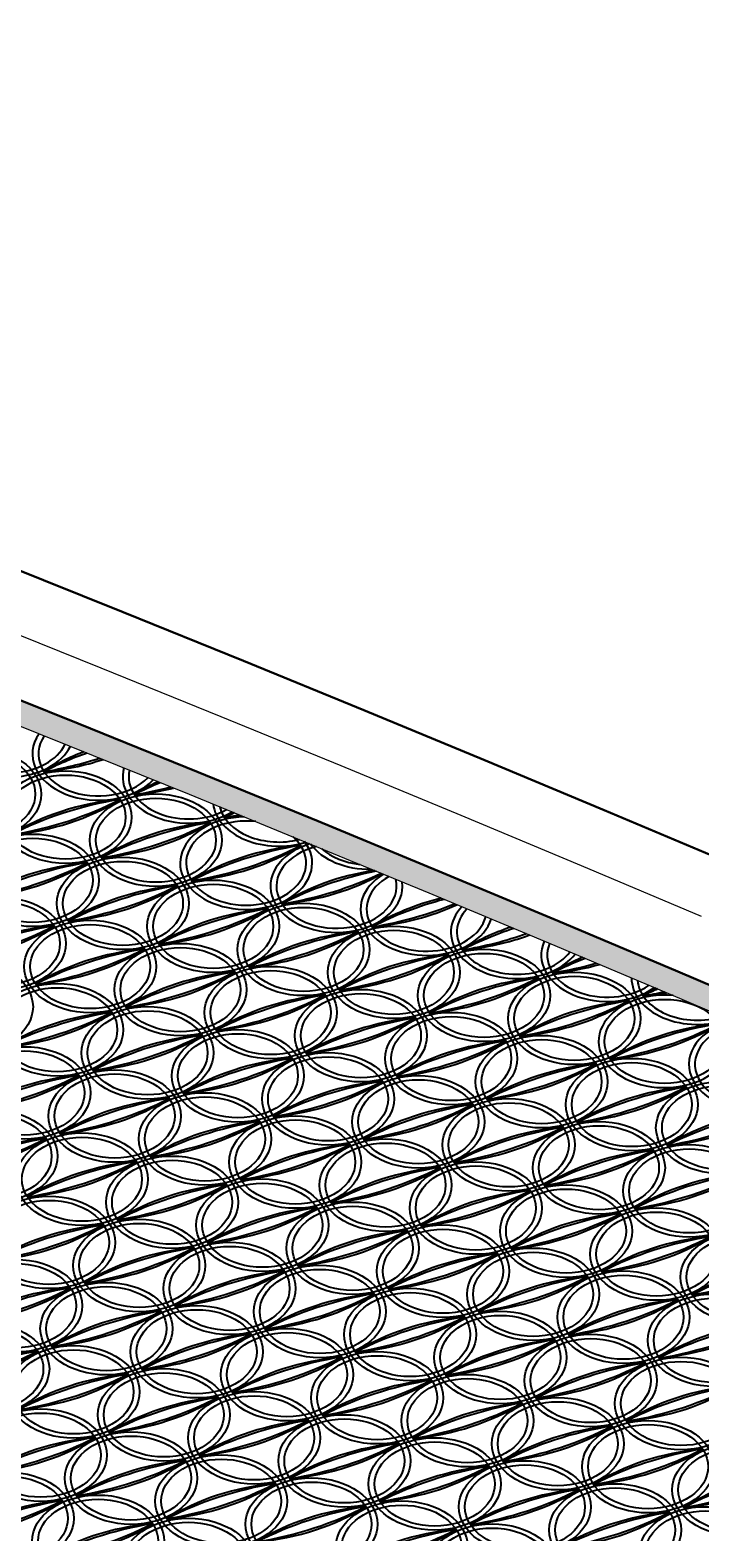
# Model space of a CAD drawing. Header units: millimetres. Extents: x 4628 to 974470, y 12613 to 383573.
# Drawn here: x 680000 to 685579, y 325550 to 338052 of the extents above; entities that cross this region are included whole.
import ezdxf

# ---------------------------------------------------------------- set-up
doc = ezdxf.new("R2010")
doc.units = ezdxf.units.MM
doc.linetypes.add('CENTER', pattern=[2, 1.25, -0.25, 0.25, -0.25])
for name, color, linetype, lineweight in [('标注', 3, 'Continuous', 18), ('桥 中心线', 5, 'CENTER', 15), ('桥 构造粗实', 1, 'Continuous', 30)]:
    doc.layers.add(name, color=color, linetype=linetype, lineweight=lineweight)
doc.styles.add('仿宋字', font='', dxfattribs={"width": 0.7})
doc.styles.get('仿宋字').set_extended_font_data('仿宋_GB2312')
doc.dimstyles.new('750', dxfattribs={"dimscale": 0, "dimtxt": 2.5, "dimasz": 1, "dimexe": 1, "dimexo": 1, "dimgap": 0, "dimtad": 0, "dimdec": 0, "dimlfac": 0.1, "dimrnd": 0.1, "dimzin": 12, "dimdsep": 46, "dimtxsty": '仿宋字', "dimblk": 'OBLIQUE', "dimcen": -1, "dimclrd": 256, "dimclre": 256, "dimclrt": 256, "dimadec": 4, "dimazin": 0, "dimtp": 2, "dimtm": 3, "dimtfac": 0.5, "dimtdec": 0, "dimtmove": 2, "dimatfit": 3, "dimldrblk": 'OBLIQUE', "dimfxl": 3, "dimfxlon": 1, "dimtvp": 0.7, "dimtolj": 1, "dimtzin": 12, "dimarcsym": 0})

# ---------------------------------------------------------------- blocks, each defined once
blk = doc.blocks.new('_Oblique')
at = {"color": 0, "linetype": 'ByBlock', "lineweight": -2}
blk.add_line((-0.5, -0.5), (0.5, 0.5), dxfattribs=at)
blk = doc.blocks.new('*D82')
at = {"layer": 'Defpoints', "color": 0}
for p in [(684589, 354869), (684589, 313212), (682589, 312643)]:
    blk.add_point(p, dxfattribs=at)
at = {"layer": '标注', "lineweight": -2}
for p, q in [((682589, 352869), (682589, 355869)), ((684589, 352869), (684589, 355869)), ((682589, 354869), (684589, 354869))]:
    blk.add_line(p, q, dxfattribs=at)
at = {"layer": '标注', "lineweight": -2, "xscale": 1000.0000020837, "yscale": 1000.0000020837, "zscale": 1000.0000020837, "rotation": 180}
blk.add_blockref('_Oblique', (682589, 354869), dxfattribs=at)
at = {"layer": '标注', "lineweight": -2, "xscale": 1000.0000020837, "yscale": 1000.0000020837, "zscale": 1000.0000020837}
blk.add_blockref('_Oblique', (684589, 354869), dxfattribs=at)
at = {"layer": '标注', "insert": (683589, 357119), "char_height": 2500, "attachment_point": 5, "style": '仿宋字'}
blk.add_mtext('\\A1;200', dxfattribs=at)
blk = doc.blocks.new('*D83')
at = {"layer": 'Defpoints', "color": 0}
for p in [(707589, 354869), (684589, 313212), (707589, 313088)]:
    blk.add_point(p, dxfattribs=at)
at = {"layer": '标注', "lineweight": -2}
for p, q in [((684589, 352869), (684589, 355869)), ((707589, 352869), (707589, 355869)), ((684589, 354869), (707589, 354869))]:
    blk.add_line(p, q, dxfattribs=at)
at = {"layer": '标注', "lineweight": -2, "xscale": 1000.0000020837, "yscale": 1000.0000020837, "zscale": 1000.0000020837, "rotation": 180}
blk.add_blockref('_Oblique', (684589, 354869), dxfattribs=at)
at = {"layer": '标注', "lineweight": -2, "xscale": 1000.0000020837, "yscale": 1000.0000020837, "zscale": 1000.0000020837}
blk.add_blockref('_Oblique', (707589, 354869), dxfattribs=at)
at = {"layer": '标注', "insert": (696089, 356619), "char_height": 2500, "attachment_point": 5, "style": '仿宋字'}
blk.add_mtext('\\A1;2300', dxfattribs=at)
blk = doc.blocks.new('*D95')
at = {"layer": 'Defpoints', "color": 0}
for p in [(682589, 354869), (663589, 320810), (682589, 312302)]:
    blk.add_point(p, dxfattribs=at)
at = {"layer": '标注', "lineweight": -2}
for p, q in [((663589, 352869), (663589, 355869)), ((682589, 352869), (682589, 355869)), ((663589, 354869), (682589, 354869))]:
    blk.add_line(p, q, dxfattribs=at)
at = {"layer": '标注', "lineweight": -2, "xscale": 1000.0000020837, "yscale": 1000.0000020837, "zscale": 1000.0000020837, "rotation": 180}
blk.add_blockref('_Oblique', (663589, 354869), dxfattribs=at)
at = {"layer": '标注', "lineweight": -2, "xscale": 1000.0000020837, "yscale": 1000.0000020837, "zscale": 1000.0000020837}
blk.add_blockref('_Oblique', (682589, 354869), dxfattribs=at)
at = {"layer": '标注', "insert": (673089, 356619), "char_height": 2500, "attachment_point": 5, "style": '仿宋字'}
blk.add_mtext('\\A1;1900', dxfattribs=at)
blk = doc.blocks.new('2121212')
at = {"color": 8}
for centre, major_axis, start_param, end_param in [((-4458, 11947), (550, 0), 2.439312, 5.944966), ((-4458, 11947), (500, 0), 2.420868, 5.963503), ((-3706, 11755), (550, 0), 2.68808, 5.689798), ((-3706, 11755), (500, 0), 2.694761, 5.682909), ((-4732, 11421), (-550, 0), 3.141593, 9.424778), ((-4732, 11421), (-500, 0), 3.141593, 9.424778), ((-3021, 10727), (1697, 0), 2.064225, 2.30627), ((-2669, 10198), (-2505, 0), -1.102358, -0.933532), ((-4744, 13313), (2505, 0), -1.335396, -1.138817), ((-4391, 12784), (-1697, 0), 1.707987, 2.010978), ((-2954, 11564), (-550, 0), 6.087206, 8.568036), ((-2954, 11564), (-500, 0), 6.121513, 8.533831), ((-2269, 10535), (1697, 0), 2.158391, 2.30627), ((-1917, 10006), (-2505, 0), -1.037121, -0.933532), ((-3992, 13121), (-2505, 0), 1.806196, 1.932746), ((-3640, 12592), (-1697, 0), 1.707987, 1.906844), ((-3295, 10200), (-1697, 0), -1.433605, -0.835323), ((-2942, 9672), (-2505, 0), -1.335396, -0.933532), ((-4665, 12258), (-1697, 0), 1.707987, 2.30627), ((-5017, 12786), (-2505, 0), 1.806196, 2.208061), ((-2203, 11372), (550, 0), 3.234044, 5.132722), ((-2203, 11372), (500, 0), 3.307662, 5.059105), ((-1517, 10344), (-1697, 0), -0.892054, -0.835323), ((-1165, 9815), (-2505, 0), -0.973351, -0.933532), ((-2543, 10009), (-1697, 0), -1.433605, -0.835323), ((-2191, 9480), (-2505, 0), -1.335396, -0.933532), ((-3913, 12066), (-1697, 0), 1.707987, 2.30627), ((-4265, 12595), (2505, 0), -1.335396, -0.933532), ((-2476, 10846), (-550, 0), 4.740392, 9.90956), ((-2476, 10846), (-500, 0), 4.549501, 10.100451), ((-3240, 12930), (-2505, 0), 1.806196, 1.857283), ((-2888, 12401), (1697, 0), -1.433605, -1.351142), ((-4253, 10703), (-550, 0), 3.141593, 9.424778), ((-4253, 10703), (-500, 0), 3.141593, 9.424778), ((-1724, 10654), (550, 0), 1.983456, 6.374575), ((-1451, 11181), (-550, 0), 6.756387, 7.884829), ((-1791, 9817), (1697, 0), 1.707987, 2.30627), ((-1439, 9289), (-2505, 0), -1.335396, -0.933532), ((-3161, 11875), (1697, 0), -1.433605, -0.835323), ((-3514, 12403), (-2505, 0), 1.806196, 2.208061), ((-1724, 10654), (500, 0), 1.909294, 6.448737), ((-1451, 11181), (-500, 0), 6.942883, 7.698334), ((-3568, 9674), (-1697, 0), -1.433605, -0.835323), ((-3216, 9145), (2505, 0), 1.806196, 2.208061), ((-4939, 11731), (-1697, 0), 1.707987, 2.30627), ((-5291, 12260), (2505, 0), -1.335396, -0.933532), ((-1039, 9626), (-1697, 0), -1.351747, -0.835323), ((-687, 9097), (-2505, 0), -1.284653, -0.933532), ((-2762, 12212), (-2505, 0), 1.806196, 2.168425), ((-2410, 11683), (-1697, 0), 1.707987, 2.249775), ((-973, 10463), (550, 0), 2.284245, 6.068741), ((-2816, 9483), (1697, 0), 1.707987, 2.30627), ((-2464, 8954), (-2505, 0), -1.335396, -0.933532), ((-4187, 11540), (-1697, 0), 1.707987, 2.30627), ((-4539, 12069), (-2505, 0), 1.806196, 2.208061), ((-973, 10463), (500, 0), 2.250467, 6.10244), ((-4527, 10177), (-550, 0), 3.141593, 9.424778), ((-4527, 10177), (-500, 0), 3.141593, 9.424778), ((-1998, 10128), (-550, 0), 3.141593, 9.424778), ((-288, 9434), (1697, 0), 1.909406, 2.30627), ((65, 8906), (-2505, 0), -1.206958, -0.933532), ((-2010, 12020), (2505, 0), -1.335396, -1.039405), ((-2065, 9291), (1697, 0), 1.707987, 2.30627), ((-1712, 8762), (-2505, 0), -1.335396, -0.933532), ((-3435, 11348), (-1697, 0), 1.707987, 2.30627), ((-3787, 11877), (2505, 0), -1.335396, -0.933532), ((-1998, 10128), (-500, 0), 3.141593, 9.424778), ((-1658, 11491), (-1697, 0), 1.707987, 2.154927), ((-221, 10271), (-550, 0), 5.700558, 8.929938), ((-221, 10271), (-500, 0), 5.696064, 8.934662), ((-3842, 9148), (1697, 0), 1.707987, 2.30627), ((-3490, 8619), (-2505, 0), -1.335396, -0.933532), ((-5212, 11205), (-1697, 0), 1.707987, 2.30627), ((-5564, 11734), (2505, 0), -1.335396, -0.933532), ((-1313, 9100), (1697, 0), 1.707987, 2.30627), ((-961, 8571), (-2505, 0), -1.335396, -0.933532), ((-2683, 11157), (-1697, 0), 1.707987, 2.30627), ((-3036, 11686), (2505, 0), -1.335396, -0.933532), ((-1246, 9937), (-550, 0), 3.141593, 9.424778), ((-1246, 9937), (-500, 0), 3.141593, 9.424778), ((464, 9243), (1697, 0), 2.019653, 2.30627), ((816, 8714), (-2505, 0), -1.132712, -0.933532), ((-1258, 11829), (2505, 0), -1.335396, -1.109096), ((-3090, 8956), (-1697, 0), -1.433605, -0.835323), ((-2738, 8428), (2505, 0), 1.806196, 2.208061), ((-4460, 11014), (-1697, 0), 1.707987, 2.30627), ((-4813, 11542), (-2505, 0), 1.806196, 2.208061), ((-906, 11300), (-1697, 0), 1.707987, 2.05416), ((531, 10080), (-550, 0), 5.975372, 8.648841), ((531, 10080), (-500, 0), 5.998935, 8.624945), ((-4801, 9650), (-550, 0), 3.141593, 9.424778), ((-561, 8908), (-1697, 0), -1.433605, -0.835323), ((-209, 8379), (-2505, 0), -1.335396, -0.933532), ((-1932, 10965), (1697, 0), -1.433605, -0.835323), ((-2284, 11494), (-2505, 0), 1.806196, 2.208061), ((1216, 9051), (-1697, 0), -1.018283, -0.835323), ((1568, 8522), (-2505, 0), -1.061322, -0.933532), ((-507, 11637), (-2505, 0), 1.806196, 1.958521), ((-154, 11108), (1697, 0), -1.433605, -1.196472), ((-2338, 8765), (-1697, 0), -1.433605, -0.835323), ((-1986, 8236), (-2505, 0), -1.335396, -0.933532), ((-3709, 10822), (-1697, 0), 1.707987, 2.30627), ((-4061, 11351), (-2505, 0), 1.806196, 2.208061), ((191, 8717), (1697, 0), 1.707987, 2.30627), ((543, 8188), (-2505, 0), -1.335396, -0.933532), ((-1180, 10774), (-1697, 0), 1.707987, 2.30627), ((-1532, 11303), (-2505, 0), 1.806196, 2.208061), ((257, 9554), (-550, 0), 3.141593, 9.424778), ((1283, 9888), (550, 0), 3.135575, 5.199786), ((-4049, 9459), (-550, 0), 3.141593, 9.424778), ((-4049, 9459), (-500, 0), 3.141593, 9.424778), ((-1520, 9410), (-550, 0), 3.141593, 9.424778), ((-1520, 9410), (-500, 0), 3.141593, 9.424778), ((1009, 9362), (-550, 0), 4.582021, 10.033258), ((1283, 9888), (500, 0), 3.196104, 5.139109), ((1968, 8860), (-1697, 0), -0.918914, -0.835323), ((2320, 8331), (2505, 0), 2.149497, 2.208061), ((245, 11446), (2505, 0), -1.335396, -1.26188), ((597, 10917), (-1697, 0), 1.707987, 1.825363), ((-3297, 9267), (-550, 0), 3.141593, 9.424778), ((-1587, 8573), (1697, 0), 1.707987, 2.30627), ((-1234, 8045), (-2505, 0), -1.335396, -0.933532), ((-2957, 10631), (-1697, 0), 1.707987, 2.30627), ((-3309, 11159), (2505, 0), -1.335396, -0.933532), ((942, 8525), (1697, 0), 1.707987, 2.30627), ((1295, 7996), (-2505, 0), -1.335396, -0.933532), ((-428, 10582), (-1697, 0), 1.707987, 2.30627), ((-780, 11111), (2505, 0), -1.335396, -0.933532), ((1009, 9362), (-500, 0), 3.141593, 9.424778), ((-3364, 8430), (1697, 0), 1.707987, 2.30627), ((-3011, 7901), (-2505, 0), -1.335396, -0.933532), ((-4734, 10487), (-1697, 0), 1.707987, 2.30627), ((-5086, 11016), (2505, 0), -1.335396, -0.933532), ((-3297, 9267), (-500, 0), 3.141593, 9.424778), ((-835, 8382), (1697, 0), 1.707987, 2.30627), ((-483, 7853), (-2505, 0), -1.335396, -0.933532), ((-2205, 10439), (-1697, 0), 1.707987, 2.30627), ((-2557, 10968), (-2505, 0), 1.806196, 2.208061), ((1694, 8333), (1697, 0), 1.707987, 2.30627), ((2046, 7805), (-2505, 0), -1.335396, -0.933532), ((324, 10391), (1697, 0), -1.433605, -0.835323), ((-29, 10919), (-2505, 0), 1.806196, 2.208061), ((1761, 9171), (550, 0), 1.914169, 6.414776), ((1761, 9171), (500, 0), 1.830167, 6.498987), ((-2612, 8239), (1697, 0), 1.707987, 2.30627), ((-2260, 7710), (-2505, 0), -1.335396, -0.933532), ((-3982, 10296), (-1697, 0), 1.707987, 2.30627), ((-4335, 10825), (2505, 0), -1.335396, -0.933532), ((-16, 9027), (-550, 0), 3.141593, 9.424778), ((-16, 9027), (-500, 0), 3.141593, 9.424778), ((-4322, 8933), (-550, 0), 3.141593, 9.424778), ((-83, 8190), (-1697, 0), -1.433605, -0.835323), ((269, 7662), (-2505, 0), -1.335396, -0.933532), ((-1453, 10247), (1697, 0), -1.433605, -0.835323), ((-1806, 10776), (-2505, 0), 1.806196, 2.208061), ((-1860, 8047), (-1697, 0), -1.433605, -0.835323), ((-1508, 7518), (-2505, 0), -1.335396, -0.933532), ((-3231, 10104), (-1697, 0), 1.707987, 2.30627), ((-3583, 10633), (-2505, 0), 1.806196, 2.208061), ((669, 7999), (1697, 0), 1.707987, 2.30627), ((1021, 7470), (-2505, 0), -1.335396, -0.933532), ((-702, 10056), (-1697, 0), 1.707987, 2.30627), ((-1054, 10585), (2505, 0), -1.335396, -0.933532), ((735, 8836), (-550, 0), 3.141593, 9.424778), ((735, 8836), (-500, 0), 3.141593, 9.424778), ((-3637, 7904), (1697, 0), 1.707987, 2.30627), ((-3285, 7375), (-2505, 0), -1.335396, -0.933532), ((-5008, 9961), (1697, 0), -1.433605, -0.835323), ((-5360, 10490), (-2505, 0), 1.806196, 2.208061), ((-3571, 8741), (-550, 0), 3.141593, 9.424778), ((-1108, 7856), (-1697, 0), -1.433605, -0.835323), ((-756, 7327), (-2505, 0), -1.335396, -0.933532), ((-2479, 9913), (-1697, 0), 1.707987, 2.30627), ((-2831, 10442), (2505, 0), -1.335396, -0.933532), ((-1042, 8693), (-550, 0), 3.141593, 9.424778), ((-1042, 8693), (-500, 0), 3.141593, 9.424778), ((-2886, 7712), (1697, 0), 1.707987, 2.30627), ((-2533, 7184), (-2505, 0), -1.335396, -0.933532), ((-4256, 9770), (-1697, 0), 1.707987, 2.30627), ((-4608, 10298), (2505, 0), -1.335396, -0.933532), ((-2819, 8550), (-550, 0), 3.141593, 9.424778), ((-2819, 8550), (-500, 0), 3.141593, 9.424778), ((1420, 7807), (1697, 0), 1.707987, 2.30627), ((1773, 7278), (-2505, 0), -1.335396, -0.933532), ((50, 9864), (-1697, 0), 1.707987, 2.30627), ((-302, 10393), (2505, 0), -1.335396, -0.933532), ((-4596, 8406), (-550, 0), 3.141593, 9.424778), ((-4596, 8406), (-500, 0), 3.141593, 9.424778), ((-357, 7664), (1697, 0), 1.707987, 2.30627), ((-4, 7135), (-2505, 0), -1.335396, -0.933532), ((-1727, 9721), (1697, 0), -1.433605, -0.835323), ((-2079, 10250), (-2505, 0), 1.806196, 2.208061), ((2172, 7616), (-1697, 0), -1.433605, -0.835323), ((2525, 7087), (-2505, 0), -1.335396, -0.933532), ((802, 9673), (1697, 0), -1.433605, -0.835323), ((450, 10202), (-2505, 0), 1.806196, 2.208061), ((-2134, 7521), (-1697, 0), -1.433605, -0.835323), ((-1781, 6992), (2505, 0), 1.806196, 2.208061), ((-3504, 9578), (-1697, 0), 1.707987, 2.30627), ((-3856, 10107), (2505, 0), -1.335396, -0.933532), ((395, 7473), (-1697, 0), -1.433605, -0.835323), ((747, 6944), (-2505, 0), -1.335396, -0.933532), ((-975, 9530), (-1697, 0), 1.707987, 2.30627), ((-1328, 10059), (-2505, 0), 1.806196, 2.208061), ((-3911, 7378), (1697, 0), 1.707987, 2.30627), ((-3559, 6849), (-2505, 0), -1.335396, -0.933532), ((-5281, 9435), (-1697, 0), 1.707987, 2.30627), ((-5634, 9964), (-2505, 0), 1.806196, 2.208061), ((-3844, 8215), (-550, 0), 3.141593, 9.424778), ((-1382, 7329), (1697, 0), 1.707987, 2.30627), ((-1030, 6801), (-2505, 0), -1.335396, -0.933532), ((-2752, 9387), (-1697, 0), 1.707987, 2.30627), ((-3105, 9915), (-2505, 0), 1.806196, 2.208061), ((1213, 8118), (-550, 0), 3.141593, 9.424778), ((-3093, 8023), (-550, 0), 3.141593, 9.424778), ((1147, 7281), (1697, 0), 1.707987, 2.30627), ((1499, 6752), (-2505, 0), -1.335396, -0.933532), ((-224, 9338), (-1697, 0), 1.707987, 2.30627), ((-576, 9867), (2505, 0), -1.335396, -0.933532), ((1213, 8118), (-500, 0), 3.141593, 9.424778), ((-3159, 7186), (1697, 0), 1.707987, 2.30627), ((-2807, 6657), (-2505, 0), -1.335396, -0.933532), ((-4530, 9243), (-1697, 0), 1.707987, 2.30627), ((-4882, 9772), (2505, 0), -1.335396, -0.933532), ((-3093, 8023), (-500, 0), 3.141593, 9.424778), ((-630, 7138), (1697, 0), 1.707987, 2.30627), ((-278, 6609), (-2505, 0), -1.335396, -0.933532), ((-2001, 9195), (-1697, 0), 1.707987, 2.30627), ((-2353, 9724), (2505, 0), -1.335396, -0.933532), ((-564, 7975), (-550, 0), 3.141593, 9.424778), ((-564, 7975), (-500, 0), 3.141593, 9.424778), ((1899, 7090), (1697, 0), 1.707987, 2.30627), ((2251, 6561), (-2505, 0), -1.335396, -0.933532), ((528, 9147), (-1697, 0), 1.707987, 2.30627), ((176, 9675), (2505, 0), -1.335396, -0.933532), ((-2407, 6995), (1697, 0), 1.707987, 2.30627), ((-2055, 6466), (-2505, 0), -1.335396, -0.933532), ((-3778, 9052), (-1697, 0), 1.707987, 2.30627), ((-4130, 9581), (2505, 0), -1.335396, -0.933532), ((-2341, 7832), (-550, 0), 3.141593, 9.424778), ((-2341, 7832), (-500, 0), 3.141593, 9.424778), ((188, 7783), (-550, 0), 3.141593, 9.424778), ((188, 7783), (-500, 0), 3.141593, 9.424778), ((-4118, 7689), (-550, 0), 3.141593, 9.424778), ((-4118, 7689), (-500, 0), 3.141593, 9.424778), ((121, 6946), (1697, 0), 1.707987, 2.30627), ((474, 6418), (-2505, 0), -1.335396, -0.933532), ((-1249, 9003), (-1697, 0), 1.707987, 2.30627), ((-1601, 9532), (2505, 0), -1.335396, -0.933532), ((-3366, 7497), (-550, 0), 3.141593, 9.424778), ((-1656, 6803), (-1697, 0), -1.433605, -0.835323), ((-1303, 6274), (2505, 0), 1.806196, 2.208061), ((-3026, 8860), (-1697, 0), 1.707987, 2.30627), ((-3378, 9389), (-2505, 0), 1.806196, 2.208061), ((873, 6755), (-1697, 0), -1.433605, -0.835323), ((1226, 6226), (-2505, 0), -1.335396, -0.933532), ((-497, 8812), (1697, 0), -1.433605, -0.835323), ((-849, 9341), (-2505, 0), 1.806196, 2.208061), ((-3433, 6660), (-1697, 0), -1.433605, -0.835323), ((-3080, 6131), (-2505, 0), -1.335396, -0.933532), ((-4803, 8717), (-1697, 0), 1.707987, 2.30627), ((-5155, 9246), (-2505, 0), 1.806196, 2.208061), ((-904, 6612), (-1697, 0), -1.433605, -0.835323), ((-552, 6083), (-2505, 0), -1.335396, -0.933532), ((-2274, 8669), (-1697, 0), 1.707987, 2.30627), ((-2627, 9198), (-2505, 0), 1.806196, 2.208061), ((1692, 7400), (-550, 0), 3.141593, 9.424778), ((-2681, 6468), (1697, 0), 1.707987, 2.30627), ((-2329, 5940), (-2505, 0), -1.335396, -0.933532), ((-4051, 8526), (-1697, 0), 1.707987, 2.30627), ((-4404, 9054), (-2505, 0), 1.806196, 2.208061), ((-2614, 7306), (-550, 0), 3.141593, 9.424778), ((-86, 7257), (-550, 0), 3.141593, 9.424778), ((1625, 6563), (1697, 0), 1.707987, 2.30627), ((1977, 6034), (-2505, 0), -1.335396, -0.933532), ((255, 8620), (-1697, 0), 1.707987, 2.30627), ((-98, 9149), (-2505, 0), 1.806196, 2.208061), ((-4392, 7162), (-550, 0), 3.141593, 9.424778), ((-4392, 7162), (-500, 0), 3.141593, 9.424778), ((-152, 6420), (1697, 0), 1.707987, 2.30627), ((200, 5891), (-2505, 0), -1.335396, -0.933532), ((-1522, 8477), (-1697, 0), 1.707987, 2.30627), ((-1875, 9006), (2505, 0), -1.335396, -0.933532), ((-86, 7257), (-500, 0), 3.141593, 9.424778), ((2377, 6372), (1697, 0), 1.707987, 2.30627), ((2729, 5843), (-2505, 0), -1.335396, -0.933532), ((1006, 8429), (-1697, 0), 1.707987, 2.30627), ((654, 8958), (2505, 0), -1.335396, -0.933532), ((-1929, 6277), (1697, 0), 1.707987, 2.30627), ((-1577, 5748), (-2505, 0), -1.335396, -0.933532), ((-3300, 8334), (-1697, 0), 1.707987, 2.30627), ((-3652, 8863), (2505, 0), -1.335396, -0.933532), ((-1863, 7114), (-550, 0), 3.141593, 9.424778), ((-1863, 7114), (-500, 0), 3.141593, 9.424778), ((600, 6229), (1697, 0), 1.707987, 2.30627), ((952, 5700), (-2505, 0), -1.335396, -0.933532), ((-771, 8286), (1697, 0), -1.433605, -0.835323), ((-1123, 8815), (-2505, 0), 1.806196, 2.208061), ((-3706, 6134), (1697, 0), 1.707987, 2.30627), ((-3354, 5605), (-2505, 0), -1.335396, -0.933532), ((-5077, 8191), (1697, 0), -1.433605, -0.835323), ((-5429, 8720), (2505, 0), -1.335396, -0.933532), ((-3640, 6971), (-550, 0), 3.141593, 9.424778), ((-3640, 6971), (-500, 0), 3.141593, 9.424778), ((-1177, 6085), (-1697, 0), -1.433605, -0.835323), ((-825, 5557), (-2505, 0), -1.335396, -0.933532), ((-2548, 8143), (-1697, 0), 1.707987, 2.30627), ((-2900, 8671), (2505, 0), -1.335396, -0.933532), ((1418, 6874), (-550, 0), 3.141593, 9.424778), ((-2888, 6779), (-550, 0), 3.141593, 9.424778), ((1351, 6037), (-1697, 0), -1.433605, -0.835323), ((1704, 5508), (-2505, 0), -1.335396, -0.933532), ((-19, 8094), (-1697, 0), 1.707987, 2.30627), ((-371, 8623), (-2505, 0), 1.806196, 2.208061), ((1418, 6874), (-500, 0), 3.141593, 9.424778), ((-4665, 6636), (-550, 0), 3.141593, 9.424778), ((-2955, 5942), (-1697, 0), -1.433605, -0.835323), ((-2602, 5413), (2505, 0), 1.806196, 2.208061), ((-4325, 7999), (1697, 0), -1.433605, -0.835323), ((-4677, 8528), (-2505, 0), 1.806196, 2.208061), ((-426, 5894), (1697, 0), 1.707987, 2.30627), ((-73, 5365), (-2505, 0), -1.335396, -0.933532), ((-1796, 7951), (-1697, 0), 1.707987, 2.30627), ((-2148, 8480), (-2505, 0), 1.806196, 2.208061), ((2103, 5846), (1697, 0), 1.707987, 2.30627), ((2455, 5317), (-2505, 0), -1.335396, -0.933532), ((733, 7903), (-1697, 0), 1.707987, 2.30627), ((381, 8431), (2505, 0), -1.335396, -0.933532), ((-4665, 6636), (-500, 0), 3.141593, 9.424778), ((-2203, 5751), (1697, 0), 1.707987, 2.30627), ((-1851, 5222), (-2505, 0), -1.335396, -0.933532), ((-3573, 7808), (1697, 0), -1.433605, -0.835323), ((-3925, 8337), (2505, 0), -1.335396, -0.933532), ((-2136, 6588), (-550, 0), 3.141593, 9.424778), ((-2136, 6588), (-500, 0), 3.141593, 9.424778), ((326, 5702), (1697, 0), 1.707987, 2.30627), ((678, 5174), (-2505, 0), -1.335396, -0.933532), ((-1044, 7759), (-1697, 0), 1.707987, 2.30627), ((-1397, 8288), (2505, 0), -1.335396, -0.933532), ((393, 6539), (-550, 0), 3.141593, 9.424778), ((393, 6539), (-500, 0), 3.141593, 9.424778), ((-3980, 5608), (-1697, 0), -1.433605, -0.835323), ((-3628, 5079), (-2505, 0), -1.335396, -0.933532), ((-5350, 7665), (-1697, 0), 1.707987, 2.30627), ((-5703, 8193), (-2505, 0), 1.806196, 2.208061), ((-3913, 6445), (-550, 0), 3.141593, 9.424778), ((-3913, 6445), (-500, 0), 3.141593, 9.424778), ((-3162, 6253), (-550, 0), 3.141593, 9.424778), ((-1451, 5559), (1697, 0), 1.707987, 2.30627), ((-1099, 5030), (-2505, 0), -1.335396, -0.933532), ((-2821, 7616), (-1697, 0), 1.707987, 2.30627), ((-3174, 8145), (-2505, 0), 1.806196, 2.208061), ((1078, 5511), (1697, 0), 1.707987, 2.30627), ((1430, 4982), (-2505, 0), -1.335396, -0.933532), ((-293, 7568), (1697, 0), -1.433605, -0.835323), ((-645, 8097), (-2505, 0), 1.806196, 2.208061), ((-3228, 5416), (1697, 0), 1.707987, 2.30627), ((-2876, 4887), (-2505, 0), -1.335396, -0.933532), ((-4599, 7473), (1697, 0), -1.433605, -0.835323), ((-4951, 8002), (2505, 0), -1.335396, -0.933532), ((-3162, 6253), (-500, 0), 3.141593, 9.424778), ((-699, 5368), (-1697, 0), -1.433605, -0.835323), ((-347, 4839), (2505, 0), 1.806196, 2.208061), ((-2070, 7425), (-1697, 0), 1.707987, 2.30627), ((-2422, 7954), (-2505, 0), 1.806196, 2.208061), ((-2476, 5224), (1697, 0), 1.707987, 2.30627), ((-2124, 4696), (-2505, 0), -1.335396, -0.933532), ((-3847, 7282), (-1697, 0), 1.707987, 2.30627), ((-4199, 7810), (-2505, 0), 1.806196, 2.208061), ((-2410, 6062), (-550, 0), 3.141593, 9.424778), ((119, 6013), (-550, 0), 3.141593, 9.424778), ((1830, 5319), (-1697, 0), -1.433605, -0.835323), ((2182, 4790), (-2505, 0), -1.335396, -0.933532), ((459, 7376), (-1697, 0), 1.707987, 2.30627), ((107, 7905), (-2505, 0), 1.806196, 2.208061), ((-1658, 5870), (-550, 0), 3.141593, 9.424778), ((52, 5176), (1697, 0), 1.707987, 2.30627), ((405, 4647), (-2505, 0), -1.335396, -0.933532), ((-1318, 7233), (-1697, 0), 1.707987, 2.30627), ((-1670, 7762), (2505, 0), -1.335396, -0.933532), ((119, 6013), (-500, 0), 3.141593, 9.424778), ((-1725, 5033), (1697, 0), 1.707987, 2.30627), ((-1372, 4504), (-2505, 0), -1.335396, -0.933532), ((-3095, 7090), (-1697, 0), 1.707987, 2.30627), ((-3447, 7619), (2505, 0), -1.335396, -0.933532), ((-1658, 5870), (-500, 0), 3.141593, 9.424778), ((804, 4985), (1697, 0), 1.707987, 2.30627), ((1156, 4456), (-2505, 0), -1.335396, -0.933532), ((-566, 7042), (-1697, 0), 1.707987, 2.30627), ((-918, 7571), (2505, 0), -1.335396, -0.933532), ((871, 5822), (-550, 0), 3.141593, 9.424778), ((871, 5822), (-500, 0), 3.141593, 9.424778), ((-3502, 4890), (1697, 0), 1.707987, 2.30627), ((-3150, 4361), (-2505, 0), -1.335396, -0.933532), ((-4872, 6947), (-1697, 0), 1.707987, 2.30627), ((-5224, 7476), (-2505, 0), 1.806196, 2.208061), ((-3435, 5727), (-550, 0), 3.141593, 9.424778), ((-3435, 5727), (-500, 0), 3.141593, 9.424778), ((-973, 4841), (1697, 0), 1.707987, 2.30627), ((-621, 4313), (-2505, 0), -1.335396, -0.933532), ((-2343, 6899), (-1697, 0), 1.707987, 2.30627), ((-2696, 7427), (2505, 0), -1.335396, -0.933532), ((-906, 5678), (-550, 0), 3.141593, 9.424778), ((-906, 5678), (-500, 0), 3.141593, 9.424778), ((-2684, 5535), (-550, 0), 3.141593, 9.424778), ((-2684, 5535), (-500, 0), 3.141593, 9.424778), ((1556, 4793), (1697, 0), 1.707987, 2.30627), ((1908, 4264), (-2505, 0), -1.335396, -0.933532), ((186, 6850), (-1697, 0), 1.707987, 2.30627), ((-167, 7379), (-2505, 0), 1.806196, 2.208061), ((-2750, 4698), (-1697, 0), -1.433605, -0.835323), ((-2398, 4169), (-2505, 0), -1.335396, -0.933532), ((-4120, 6755), (1697, 0), -1.433605, -0.835323), ((-4473, 7284), (2505, 0), -1.335396, -0.933532), ((-221, 4650), (-1697, 0), -1.433605, -0.835323), ((131, 4121), (2505, 0), 1.806196, 2.208061), ((-1592, 6707), (-1697, 0), 1.707987, 2.30627), ((-1944, 7236), (-2505, 0), 1.806196, 2.208061), ((2308, 4602), (-1697, 0), -1.433605, -0.835323), ((2660, 4073), (-2505, 0), -1.335396, -0.933532), ((937, 6659), (1697, 0), -1.433605, -0.835323), ((585, 7187), (-2505, 0), 1.806196, 2.208061), ((-1998, 4507), (-1697, 0), -1.433605, -0.835323), ((-1646, 3978), (2505, 0), 1.806196, 2.208061), ((-3369, 6564), (-1697, 0), 1.707987, 2.30627), ((-3721, 7093), (-2505, 0), 1.806196, 2.208061), ((-1932, 5344), (-550, 0), 3.141593, 9.424778), ((531, 4458), (-1697, 0), -1.433605, -0.835323), ((883, 3930), (-2505, 0), -1.335396, -0.933532), ((-840, 6516), (-1697, 0), 1.707987, 2.30627), ((-1192, 7044), (-2505, 0), 1.806196, 2.208061), ((-3775, 4364), (-1697, 0), -1.433605, -0.835323), ((-3423, 3835), (-2505, 0), -1.335396, -0.933532), ((-5146, 6421), (1697, 0), -1.433605, -0.835323), ((-5498, 6950), (-2505, 0), 1.806196, 2.208061), ((-3709, 5201), (-550, 0), 3.141593, 9.424778), ((-3709, 5201), (-500, 0), 3.141593, 9.424778), ((-1180, 5152), (-550, 0), 3.141593, 9.424778), ((-2957, 5009), (-550, 0), 3.141593, 9.424778), ((-1247, 4315), (1697, 0), 1.707987, 2.30627), ((-894, 3786), (-2505, 0), -1.335396, -0.933532), ((-2617, 6372), (-1697, 0), 1.707987, 2.30627), ((-2969, 6901), (-2505, 0), 1.806196, 2.208061), ((1282, 4267), (1697, 0), 1.707987, 2.30627), ((1635, 3738), (-2505, 0), -1.335396, -0.933532), ((-88, 6324), (-1697, 0), 1.707987, 2.30627), ((-440, 6853), (2505, 0), -1.335396, -0.933532), ((1349, 5104), (-550, 0), 3.141593, 9.424778), ((1349, 5104), (-500, 0), 3.141593, 9.424778), ((-3024, 4172), (1697, 0), 1.707987, 2.30627), ((-2671, 3643), (-2505, 0), -1.335396, -0.933532), ((-4394, 6229), (-1697, 0), 1.707987, 2.30627), ((-4746, 6758), (2505, 0), -1.335396, -0.933532), ((-2957, 5009), (-500, 0), 3.141593, 9.424778), ((-495, 4124), (1697, 0), 1.707987, 2.30627), ((-143, 3595), (-2505, 0), -1.335396, -0.933532), ((-1865, 6181), (-1697, 0), 1.707987, 2.30627), ((-2217, 6710), (2505, 0), -1.335396, -0.933532), ((-428, 4961), (-550, 0), 3.141593, 9.424778), ((-428, 4961), (-500, 0), 3.141593, 9.424778)]:
    blk.add_ellipse(centre, major_axis=major_axis, ratio=0.7, start_param=start_param, end_param=end_param, dxfattribs=at)
for centre, major_axis in [((-3980, 11229), (550, 0)), ((-3980, 11229), (500, 0)), ((-3228, 11037), (550, 0)), ((-3228, 11037), (500, 0)), ((-3502, 10511), (550, 0)), ((-3502, 10511), (500, 0)), ((-2750, 10320), (550, 0)), ((-2750, 10320), (500, 0)), ((-3775, 9985), (550, 0)), ((-3775, 9985), (500, 0)), ((-3023, 9793), (550, 0)), ((-3023, 9793), (500, 0)), ((-495, 9745), (550, 0)), ((-495, 9745), (500, 0)), ((-2272, 9602), (550, 0)), ((-2272, 9602), (500, 0)), ((257, 9554), (500, 0)), ((-768, 9219), (550, 0)), ((-768, 9219), (500, 0)), ((-2545, 9076), (550, 0)), ((-2545, 9076), (500, 0)), ((-4322, 8933), (500, 0)), ((-1794, 8884), (550, 0)), ((-1794, 8884), (500, 0)), ((-3571, 8741), (500, 0)), ((1487, 8644), (550, 0)), ((1487, 8644), (500, 0)), ((-290, 8501), (550, 0)), ((-290, 8501), (500, 0)), ((-2067, 8358), (550, 0)), ((-2067, 8358), (500, 0)), ((462, 8310), (550, 0)), ((462, 8310), (500, 0)), ((-3844, 8215), (500, 0)), ((-1315, 8166), (550, 0)), ((-1315, 8166), (500, 0)), ((-1589, 7640), (550, 0)), ((-1589, 7640), (500, 0)), ((-3366, 7497), (500, 0)), ((940, 7592), (550, 0)), ((940, 7592), (500, 0)), ((-837, 7449), (550, 0)), ((-837, 7449), (500, 0)), ((1692, 7400), (500, 0)), ((-2614, 7306), (500, 0)), ((666, 7066), (550, 0)), ((666, 7066), (500, 0)), ((-1111, 6922), (550, 0)), ((-1111, 6922), (500, 0)), ((-2888, 6779), (500, 0)), ((-359, 6731), (550, 0)), ((-359, 6731), (500, 0)), ((-1385, 6396), (550, 0)), ((-1385, 6396), (500, 0)), ((1144, 6348), (550, 0)), ((1144, 6348), (500, 0)), ((-633, 6205), (550, 0)), ((-633, 6205), (500, 0)), ((-2410, 6062), (500, 0)), ((-4187, 5918), (550, 0)), ((-4187, 5918), (500, 0)), ((1622, 5630), (550, 0)), ((1622, 5630), (500, 0)), ((-4461, 5392), (550, 0)), ((-4461, 5392), (500, 0)), ((-155, 5487), (550, 0)), ((-155, 5487), (500, 0)), ((-1932, 5344), (500, 0)), ((597, 5295), (550, 0)), ((597, 5295), (500, 0)), ((-1180, 5152), (500, 0))]:
    blk.add_ellipse(centre, major_axis=major_axis, ratio=0.7, dxfattribs=at)

msp = doc.modelspace()

# ---------------------------------------------------------------- hatches: boundary and pattern name
h = msp.add_hatch(color=8)
h.paths.add_polyline_path([(681400.2, 331875.2), (680401.8, 332279.6), (679403.5, 332679.9), (678405.1, 333076.2), (677406.8, 333468.3), (676408.4, 333856.3), (675410.1, 334240.2), (674411.8, 334619.9), (673413.5, 334995.6), (672415.2, 335367.2), (671416.9, 335734.6), (670418.6, 336098), (669420.3, 336457.2), (668422, 336812.3), (667423.7, 337163.4), (666425.5, 337510.3), (665427.2, 337853.1), (664429, 338191.8), (663430.7, 338526.4), (662432.5, 338856.9), (661434.2, 339183.2), (660436, 339505.5), (659437.8, 339823.7), (658439.6, 340137.7), (657441.4, 340447.7), (656443.2, 340753.5), (655445, 341055.3), (654446.8, 341352.9), (653448.6, 341646.4), (652450.4, 341935.8), (651452.2, 342221.1), (650454.1, 342502.3), (649455.9, 342779.4), (648457.8, 343052.4), (647459.6, 343321.3), (646461.5, 343586.1), (645463.3, 343846.7), (644465.2, 344103.3), (643467.1, 344355.7), (642468.9, 344604.1), (641470.8, 344848.3), (640472.7, 345088.5), (639474.6, 345324.5), (638476.5, 345556.4), (637478.4, 345784.2), (636480.3, 346007.9), (635482.2, 346227.5), (634484.2, 346443), (633486.1, 346654.4), (632488, 346861.7), (631490, 347064.9), (630491.9, 347264), (629493.8, 347458.9), (628495.8, 347649.8), (627497.7, 347836.6), (626499.7, 348019.2), (625501.7, 348197.8), (625458.9, 348205.2, 0.9565873), (625286.5, 347424.8), (625588.7, 347343.9), (626588.7, 347069.5), (627588.7, 346788.6), (628588.7, 346501.2), (629588.7, 346207.3), (630588.7, 345906.9), (631588.7, 345600.1), (632588.7, 345286.7), (633588.7, 344966.9), (634588.7, 344640.6), (635588.7, 344307.8), (636588.7, 343968.5), (637588.7, 343622.7), (638588.7, 343270.5), (639588.7, 342911.7), (640588.7, 342546.5), (641588.7, 342174.8), (642588.7, 341796.7), (643588.7, 341412), (644588.7, 341020.9), (645588.7, 340623.3), (646588.7, 340219.2), (647588.7, 339808.6), (648588.7, 339391.6), (649588.7, 338968), (650588.7, 338538), (651588.7, 338101.6), (652588.7, 337658.6), (653588.7, 337209.2), (654588.7, 336753.3), (655588.7, 336290.9), (656588.7, 335822.1), (657588.7, 335346.8), (658588.7, 334865), (659588.7, 334376.7), (660588.7, 333882), (661588.7, 333380.8), (662588.7, 332873.1), (663588.7, 332359), (664588.7, 331838.3), (665588.7, 331311.3), (666588.7, 330777.7), (667588.7, 330237.7), (668588.7, 329691.2), (669588.7, 329138.2), (670588.7, 328578.8), (671588.7, 328012.9), (672588.7, 327440.5), (673588.7, 326861.7), (674588.7, 326276.4), (675588.7, 325684.6), (676588.7, 325086.4), (677588.7, 324481.7), (678588.7, 323870.6), (679588.7, 323252.9), (680588.7, 322628.8), (681588.7, 321998.3), (681878.2, 321813.9), (702655.8, 321448.6, 0.7232141), (702906.3, 322165.8), (702367.4, 322432.9), (701368.9, 322923.6), (700370.4, 323410.2), (699371.9, 323892.8), (698373.4, 324371.2), (697375, 324845.4), (696376.5, 325315.6), (695378, 325781.7), (694379.5, 326243.7), (693381.1, 326701.5), (692382.6, 327155.2), (691384.2, 327604.9), (690385.8, 328050.4), (689387.3, 328491.8), (688388.9, 328929.1), (687390.5, 329362.3), (686392.1, 329791.4), (685393.7, 330216.4), (684395.3, 330637.2), (683396.9, 331054), (682398.6, 331466.7)])
h.paths.add_polyline_path([(681324.8, 331690), (682322.5, 331281.7), (683320.2, 330869.3), (684317.9, 330452.8), (685315.7, 330032.2), (686313.5, 329607.5), (687311.2, 329178.7), (688309, 328745.8), (689306.8, 328308.8), (690304.6, 327867.6), (691302.4, 327422.4), (692300.2, 326973), (693298, 326519.6), (694295.9, 326062), (695293.7, 325600.3), (696291.6, 325134.5), (697289.4, 324664.6), (698287.3, 324190.6), (699285.2, 323712.5), (700283.1, 323230.3), (701281, 322744), (702278.9, 322253.5), (702797, 321996.8, -0.692809), (702659.3, 321648.6), (681938.1, 322012.9), (681695.8, 322167.2), (680695, 322798.3), (679694.2, 323422.8), (678693.4, 324041), (677692.6, 324652.6), (676691.8, 325257.8), (675691, 325856.5), (674690.2, 326448.8), (673689.3, 327034.6), (672688.5, 327613.9), (671687.7, 328186.7), (670686.8, 328753.1), (669685.9, 329313), (668685.1, 329866.5), (667684.2, 330413.4), (666683.3, 330953.9), (665682.4, 331488), (664681.5, 332015.5), (663680.6, 332536.6), (662679.7, 333051.2), (661678.8, 333559.3), (660677.9, 334061), (659676.9, 334556.2), (658676, 335044.9), (657675.1, 335527.2), (656674.1, 336002.9), (655673.1, 336472.2), (654672.2, 336935.1), (653671.2, 337391.4), (652670.2, 337841.3), (651669.2, 338284.6), (650668.2, 338721.6), (649667.2, 339152), (648666.2, 339575.9), (647665.2, 339993.4), (646664.2, 340404.4), (645663.1, 340808.9), (644662.1, 341206.9), (643661.1, 341598.5), (642660, 341983.5), (641658.9, 342362.1), (640657.9, 342734.2), (639656.8, 343099.8), (638655.7, 343458.9), (637654.6, 343811.5), (636653.5, 344157.7), (635652.4, 344497.3), (634651.3, 344830.5), (633650.2, 345157.2), (632649.1, 345477.4), (631648, 345791.1), (630646.8, 346098.3), (629645.7, 346399), (628644.5, 346693.2), (627643.4, 346980.9), (626642.2, 347262.2), (625641.1, 347536.9), (625338.3, 347618, -0.9565873), (625424.5, 348008.2), (625466.8, 348000.8), (626464.1, 347822.4), (627461.3, 347639.9), (628458.6, 347453.3), (629455.9, 347262.6), (630453.2, 347067.8), (631450.4, 346868.8), (632447.7, 346665.8), (633445, 346458.7), (634442.3, 346247.5), (635439.6, 346032.1), (636437, 345812.7), (637434.3, 345589.2), (638431.6, 345361.5), (639429, 345129.8), (640426.3, 344893.9), (641423.7, 344654), (642421, 344409.9), (643418.4, 344161.7), (644415.8, 343909.5), (645413.2, 343653.1), (646410.6, 343392.6), (647408, 343128.1), (648405.4, 342859.4), (649402.8, 342586.6), (650400.2, 342309.7), (651397.6, 342028.7), (652395.1, 341743.6), (653392.5, 341454.4), (654390, 341161.1), (655387.4, 340863.7), (656384.9, 340562.2), (657382.4, 340256.6), (658379.9, 339946.8), (659377.4, 339633), (660374.9, 339315.1), (661372.4, 338993), (662370, 338666.9), (663367.5, 338336.6), (664365, 338002.3), (665362.6, 337663.8), (666360.2, 337321.2), (667357.7, 336974.6), (668355.3, 336623.8), (669352.9, 336268.9), (670350.5, 335909.9), (671348.1, 335546.8), (672345.7, 335179.6), (673343.4, 334808.3), (674341, 334432.9), (675338.7, 334053.4), (676336.3, 333669.7), (677334, 333282), (678331.7, 332890.1), (679329.4, 332494.2), (680327.1, 332094.1)], flags=16)

# ---------------------------------------------------------------- linework, layer by layer
at = {"layer": '桥 中心线', "color": 8, "ltscale": 3000}
msp.add_lwpolyline([(668588.7, 337283.7), (669588.7, 336928), (670588.7, 336568.1), (671588.7, 336204.2), (672588.7, 335836.1), (673588.7, 335463.9), (674588.7, 335087.6), (675588.7, 334707.2), (676588.7, 334322.6), (677588.7, 333934), (678588.7, 333541.2), (679588.7, 333144.4), (680588.7, 332743.4), (681588.7, 332338.3), (682588.7, 331929.1), (683588.7, 331515.8), (684588.7, 331098.3), (685588.7, 330676.8)], dxfattribs=at)
at = {"layer": '桥 构造粗实'}
for points in [[(668755.5, 337755.1), (669757.2, 337398.8), (670758.9, 337038.3), (671760.6, 336673.7), (672762.3, 336305), (673764, 335932.2), (674765.7, 335555.2), (675767.3, 335174.2), (676769, 334789), (677770.7, 334399.7), (678772.3, 334006.3), (679774, 333608.8), (680775.6, 333207.1), (681777.3, 332801.4), (682778.9, 332391.5), (683780.5, 331977.5), (684782.1, 331559.4), (685783.8, 331137.2)], [(668422, 336812.3), (669420.3, 336457.2), (670418.6, 336098), (671416.9, 335734.6), (672415.2, 335367.2), (673413.5, 334995.6), (674411.8, 334619.9), (675410.1, 334240.2), (676408.4, 333856.3), (677406.8, 333468.3), (678405.1, 333076.2), (679403.5, 332679.9), (680401.8, 332279.6), (681400.2, 331875.2), (682398.6, 331466.7), (683396.9, 331054), (684395.3, 330637.2), (685393.7, 330216.4), (686392.1, 329791.4)]]:
    msp.add_lwpolyline(points, dxfattribs=at)
at = {"layer": '桥 构造粗实', "color": 252, "lineweight": 15}
msp.add_lwpolyline([(668355.3, 336623.8), (669352.9, 336268.9), (670350.5, 335909.9), (671348.1, 335546.8), (672345.7, 335179.6), (673343.4, 334808.3), (674341, 334432.9), (675338.7, 334053.4), (676336.3, 333669.7), (677334, 333282), (678331.7, 332890.1), (679329.4, 332494.2), (680327.1, 332094.1), (681324.8, 331690), (682322.5, 331281.7), (683320.2, 330869.3), (684317.9, 330452.8), (685315.7, 330032.2), (686313.5, 329607.5)], dxfattribs=at)

# ---------------------------------------------------------------- block references
msp.add_blockref('2121212', (684275.9, 320271.1))

# ---------------------------------------------------------------- dimensions: what is measured, and where the dimension line sits
at = {"layer": '标注'}
for base, p1, p2, picture, middle in [((684588.7, 354868.6), (682588.7, 312643.1), (684588.7, 313212.1), '*D82', (683588.7, 357118.6)), ((682588.7, 354868.6), (663588.7, 320809.5), (682588.7, 312301.9), '*D95', (673088.7, 356618.6)), ((707588.7, 354868.6), (684588.7, 313212.1), (707588.7, 313087.6), '*D83', (696088.7, 356618.6))]:
    dim = msp.add_linear_dim(base=base, p1=p1, p2=p2, dimstyle='750', override={"dimscale": 1000.000002, "dimfxl": 2}, dxfattribs=at)
    dim.commit()
    dim.dimension.update_dxf_attribs({"geometry": picture, "text_midpoint": middle})

doc.saveas('drawing.dxf')
